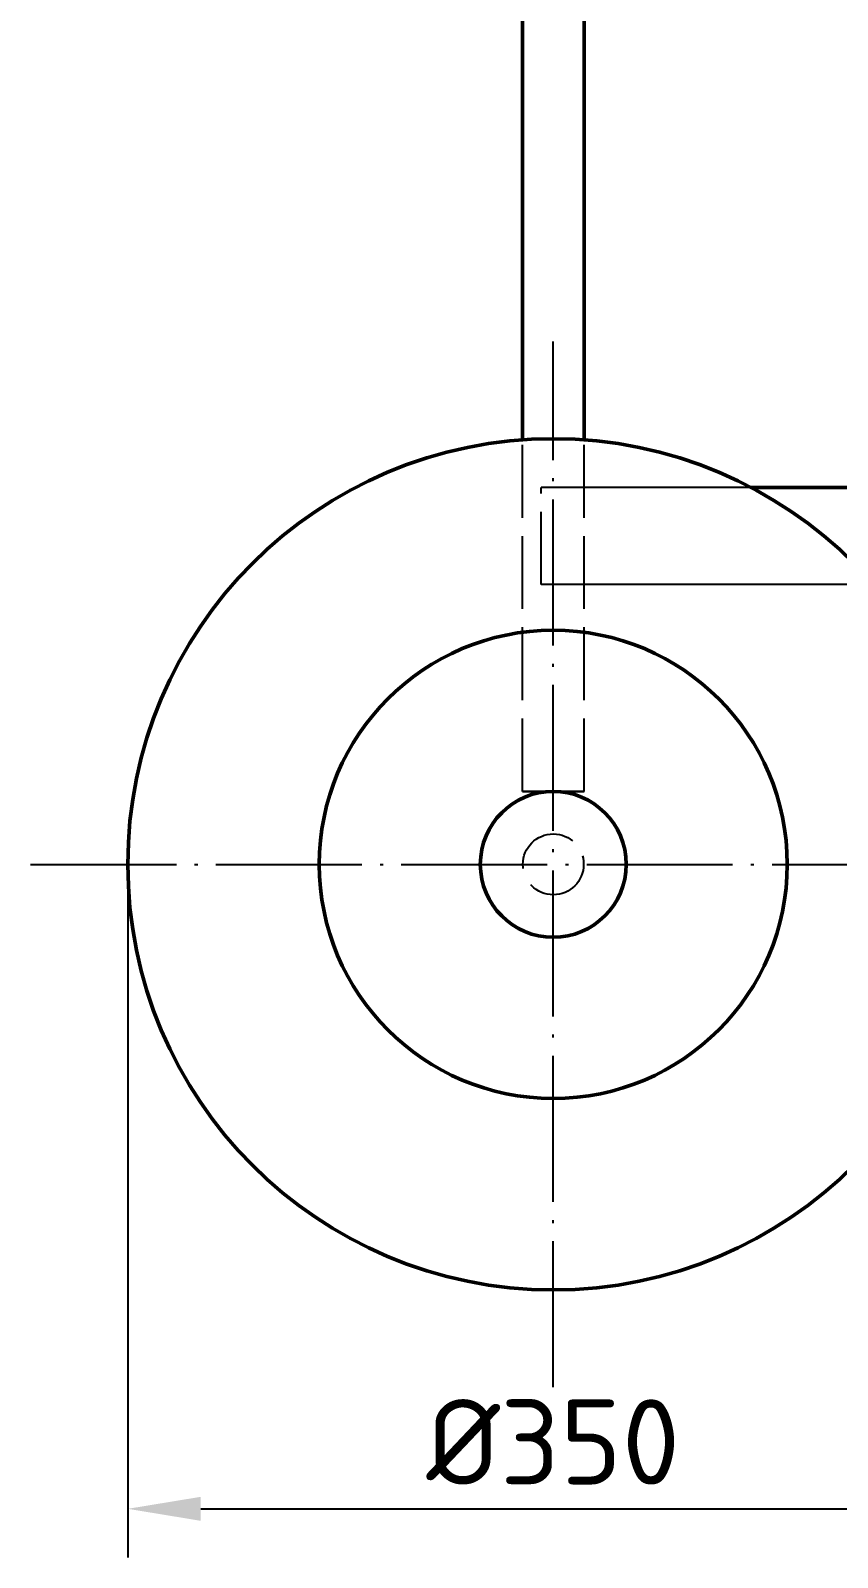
# Model space of a CAD drawing. Header units: millimetres. Extents: x 0 to 594, y 0 to 420.
# Drawn here: x 142.6 to 175.8, y 258 to 320.8 of the extents above; entities that cross this region are included whole.
import ezdxf

# ---------------------------------------------------------------- set-up
doc = ezdxf.new("R2010")
doc.units = ezdxf.units.MM
doc.linetypes.add('ISO02-TRAZOS', pattern=[3.75, 3, -0.75])
doc.linetypes.add('ISO04-TRAZO-PUNTO', pattern=[7.625, 6, -0.75, 0.125, -0.75])
for name, color, linetype, lineweight in [('01-VISIBLE', 7, 'CONTINUOUS', 50), ('02-OCULTA', 4, 'ISO02-TRAZOS', 25), ('03-EJE', 1, 'ISO04-TRAZO-PUNTO', 25), ('04-COTA', 3, 'CONTINUOUS', 25)]:
    doc.layers.add(name, color=color, linetype=linetype, lineweight=lineweight)
doc.styles.add('ISO3098', font='isocpeur.ttf')
doc.dimstyles.new('FLAMA-ISO', dxfattribs={"dimtxt": 3.5, "dimasz": 3, "dimexe": 2, "dimexo": 1, "dimgap": 1, "dimtad": 1, "dimdec": 1, "dimtxsty": 'ISO3098', "dimcen": 2.5, "dimclrd": 3, "dimclre": 3, "dimclrt": 3, "dimazin": 3, "dimtfac": 1, "dimtmove": 0, "dimatfit": 3, "dimlwd": 25, "dimlwe": 25})

msp = doc.modelspace()

# ---------------------------------------------------------------- linework, layer by layer
at = {"layer": '01-VISIBLE'}
for p, q in [((162.83, 303.954), (162.83, 374.43)), ((162.83, 303.954), (162.83, 374.43)), ((165.37, 303.954), (165.37, 336.4)), ((186.423, 302), (172.224, 302))]:
    msp.add_line(p, q, dxfattribs=at)
for radius in [17.5, 9.625, 3]:
    msp.add_circle((164.1, 286.5), radius, dxfattribs=at)
at = {"layer": '02-OCULTA'}
for p, q in [((165.37, 289.5), (165.37, 374.43)), ((162.83, 289.5), (162.83, 303.954)), ((162.83, 289.5), (162.83, 303.954)), ((165.37, 289.5), (165.37, 303.954)), ((172.224, 302), (163.6, 302)), ((163.6, 298), (163.6, 302)), ((163.6, 298), (163.6, 302)), ((182.967, 302), (163.6, 302)), ((182.967, 302), (163.6, 302)), ((163.6, 298), (163.6, 302)), ((163.6, 298), (163.6, 302)), ((186.423, 302), (163.6, 302)), ((177.291, 298), (163.6, 298)), ((182.967, 298), (163.6, 298)), ((182.967, 298), (163.6, 298)), ((186.423, 298), (163.6, 298))]:
    msp.add_line(p, q, dxfattribs=at)
for points in [[(164.1, 289.5), (164.049, 289.5), (163.998, 289.5), (163.947, 289.5), (163.897, 289.5), (163.846, 289.5), (163.795, 289.5), (163.744, 289.5), (163.693, 289.5), (163.643, 289.5), (163.592, 289.5), (163.541, 289.5), (163.49, 289.5), (163.439, 289.5), (163.389, 289.5), (163.338, 289.5), (163.287, 289.5), (163.236, 289.5), (163.185, 289.5), (163.135, 289.5), (163.084, 289.5), (163.033, 289.5), (162.982, 289.5), (162.931, 289.5), (162.881, 289.5), (162.83, 289.5)], [(162.83, 289.5), (162.881, 289.5), (162.931, 289.5), (162.982, 289.5), (163.033, 289.5), (163.084, 289.5), (163.135, 289.5), (163.185, 289.5), (163.236, 289.5), (163.287, 289.5), (163.338, 289.5), (163.389, 289.5), (163.439, 289.5), (163.49, 289.5), (163.541, 289.5), (163.592, 289.5), (163.643, 289.5), (163.693, 289.5), (163.744, 289.5), (163.795, 289.5), (163.846, 289.5), (163.897, 289.5), (163.947, 289.5), (163.998, 289.5), (164.049, 289.5), (164.1, 289.5), (164.151, 289.5), (164.201, 289.5), (164.252, 289.5), (164.303, 289.5), (164.354, 289.5), (164.405, 289.5), (164.455, 289.5), (164.506, 289.5), (164.557, 289.5), (164.608, 289.5), (164.659, 289.5), (164.709, 289.5), (164.76, 289.5), (164.811, 289.5), (164.862, 289.5), (164.913, 289.5), (164.963, 289.5), (165.014, 289.5), (165.065, 289.5), (165.116, 289.5), (165.167, 289.5), (165.217, 289.5), (165.268, 289.5), (165.319, 289.5), (165.37, 289.5)], [(164.1, 289.5), (164.049, 289.5), (163.998, 289.5), (163.947, 289.5), (163.897, 289.5), (163.846, 289.5), (163.795, 289.5), (163.744, 289.5), (163.693, 289.5), (163.643, 289.5), (163.592, 289.5), (163.541, 289.5), (163.49, 289.5), (163.439, 289.5), (163.389, 289.5), (163.338, 289.5), (163.287, 289.5), (163.236, 289.5), (163.185, 289.5), (163.135, 289.5), (163.084, 289.5), (163.033, 289.5), (162.982, 289.5), (162.931, 289.5), (162.881, 289.5), (162.83, 289.5)], [(162.83, 289.5), (162.881, 289.5), (162.931, 289.5), (162.982, 289.5), (163.033, 289.5), (163.084, 289.5), (163.135, 289.5), (163.185, 289.5), (163.236, 289.5), (163.287, 289.5), (163.338, 289.5), (163.389, 289.5), (163.439, 289.5), (163.49, 289.5), (163.541, 289.5), (163.592, 289.5), (163.643, 289.5), (163.693, 289.5), (163.744, 289.5), (163.795, 289.5), (163.846, 289.5), (163.897, 289.5), (163.947, 289.5), (163.998, 289.5), (164.049, 289.5), (164.1, 289.5), (164.151, 289.5), (164.201, 289.5), (164.252, 289.5), (164.303, 289.5), (164.354, 289.5), (164.405, 289.5), (164.455, 289.5), (164.506, 289.5), (164.557, 289.5), (164.608, 289.5), (164.659, 289.5), (164.709, 289.5), (164.76, 289.5), (164.811, 289.5), (164.862, 289.5), (164.913, 289.5), (164.963, 289.5), (165.014, 289.5), (165.065, 289.5), (165.116, 289.5), (165.167, 289.5), (165.217, 289.5), (165.268, 289.5), (165.319, 289.5), (165.37, 289.5)], [(165.37, 289.5), (165.319, 289.5), (165.268, 289.5), (165.217, 289.5), (165.167, 289.5), (165.116, 289.5), (165.065, 289.5), (165.014, 289.5), (164.963, 289.5), (164.913, 289.5), (164.862, 289.5), (164.811, 289.5), (164.76, 289.5), (164.709, 289.5), (164.659, 289.5), (164.608, 289.5), (164.557, 289.5), (164.506, 289.5), (164.455, 289.5), (164.405, 289.5), (164.354, 289.5), (164.303, 289.5), (164.252, 289.5), (164.201, 289.5), (164.151, 289.5), (164.1, 289.5)], [(165.37, 289.5), (165.319, 289.5), (165.268, 289.5), (165.217, 289.5), (165.167, 289.5), (165.116, 289.5), (165.065, 289.5), (165.014, 289.5), (164.963, 289.5), (164.913, 289.5), (164.862, 289.5), (164.811, 289.5), (164.76, 289.5), (164.709, 289.5), (164.659, 289.5), (164.608, 289.5), (164.557, 289.5), (164.506, 289.5), (164.455, 289.5), (164.405, 289.5), (164.354, 289.5), (164.303, 289.5), (164.252, 289.5), (164.201, 289.5), (164.151, 289.5), (164.1, 289.5)]]:
    msp.add_lwpolyline(points, dxfattribs=at)
for radius in [17.5, 17.5, 17.5, 9.625, 9.625, 9.625, 9.625, 9.625, 9.625, 9.625, 3, 3, 3, 3, 3, 3, 3, 1.25, 1.25]:
    msp.add_circle((164.1, 286.5), radius, dxfattribs=at)
at = {"layer": '03-EJE'}
for p, q in [((164.1, 265), (164.1, 308)), ((142.6, 286.5), (185.6, 286.5))]:
    msp.add_line(p, q, dxfattribs=at)

# ---------------------------------------------------------------- dimensions: what is measured, and where the dimension line sits
at = {"layer": '04-COTA'}
msp.add_linear_dim(base=(146.6, 260), p1=(146.6, 286.5), p2=(181.6, 286.5), dimstyle='FLAMA-ISO', override={"dimlfac": 10, "dimpost": '%%c<>'}, dxfattribs=at).render()

doc.saveas('drawing.dxf')
